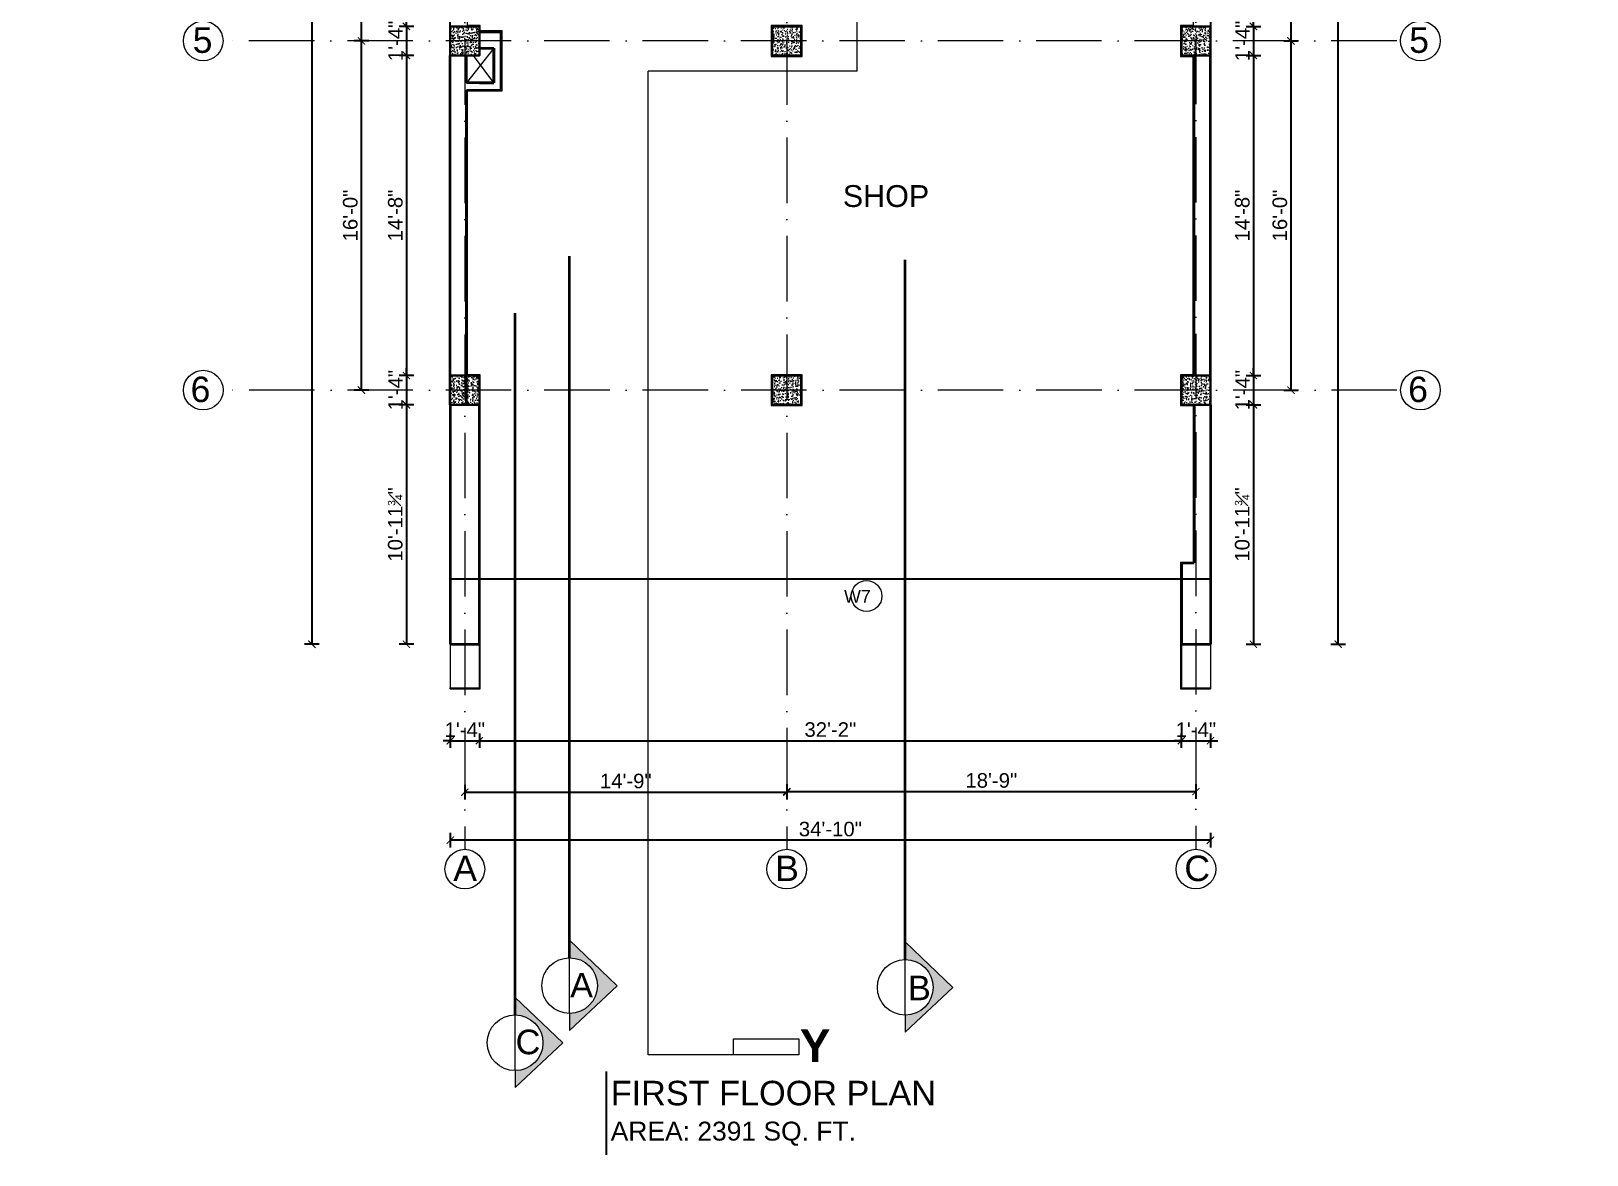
# Model space of a CAD drawing. Header units: inches. Extents: x 10755 to 33653, y -10992 to 10708.
# Drawn here: x 13589 to 14444, y 5814 to 6432 of the extents above; entities that cross this region are included whole.
import ezdxf

# ---------------------------------------------------------------- set-up
doc = ezdxf.new("R2010")
doc.units = ezdxf.units.IN
doc.header["$MEASUREMENT"] = 0
doc.linetypes.add('ACAD_ISO10W100', pattern=[18, 12, -3, 0, -3])
for name, color, linetype, lineweight in [('A-ANNO-SYMB', 6, 'Continuous', 9), ('centerline', 9, 'ACAD_ISO10W100', 5), ('col', 1, 'Continuous', 30), ('dim', 6, 'Continuous', 13), ('dimension center - 8', 134, 'Continuous', 13), ('dimension element- 8', 5, 'Continuous', 13), ('dimension inter - 8', 6, 'Continuous', 13), ('dimension overall - 8', 185, 'Continuous', 13), ('DIMINSION', 5, 'Continuous', 15), ('hatch 2', 8, 'Continuous', 13), ('hatch- rcc', 252, 'Continuous', 5), ('PLASTER', 50, 'Continuous', 9), ('Section line-1-8', 172, 'Continuous', 35), ('SECTION LINE1', 6, 'Continuous', 18), ('Section text-1-8', 6, 'Continuous', 18), ('STAIRCASE', 143, 'Continuous', 15), ('title text 1', 113, 'Continuous', 25), ('wall', 1, 'Continuous', 35)]:
    doc.layers.add(name, color=color, linetype=linetype, lineweight=lineweight)
doc.layers.add('T-TEXT', color=230, linetype='Continuous')
doc.layers.get('dimension inter - 8').off()
doc.layers.get('DIMINSION').off()
doc.styles.add('arial', font='arial.ttf')
doc.styles.add('Prajwal', font='stylu.ttf', dxfattribs={"height": 9})
doc.styles.get("Standard").update_dxf_attribs({"font": 'arial.ttf'})
doc.styles.add('suren', font='times.ttf', dxfattribs={"height": 4})
doc.dimstyles.new('S8', dxfattribs={"dimscale": 8, "dimtxt": 1, "dimasz": 0.5, "dimexe": 0.5, "dimexo": 0.5, "dimgap": 0.25, "dimtad": 1, "dimzin": 3, "dimdsep": 46, "dimlunit": 4, "dimtxsty": 'Standard', "dimblk": 'ARCHTICK', "dimcen": 0, "dimclrd": 256, "dimclre": 256, "dimclrt": 6, "dimadec": 0, "dimazin": 0, "dimtfac": 0.5, "dimtix": 1, "dimtmove": 1, "dimatfit": 3, "dimfxl": 0.5, "dimfxlon": 1, "dimfrac": 1, "dimtolj": 1, "dimtzin": 0, "dimarcsym": 1})

# ---------------------------------------------------------------- blocks, each defined once
blk = doc.blocks.new('EWEWRTT')
at = {"layer": 'centerline', "ltscale": 3}
for p, q in [((176317.85, -3623.75), (176317.85, -4988.85)), ((176494.85, -3623.75), (176494.85, -4988.85)), ((176719.8, -3623.43), (176719.8, -4988.85)), ((176830.31, -3753.4), (176184.96, -3753.4)), ((176830.31, -3903.4), (176184.95, -3903.4)), ((176830.19, -4119.4), (176184.84, -4119.4)), ((176830.31, -4304.4), (176184.95, -4304.4)), ((176830.26, -4544.4), (176184.91, -4544.4)), ((176830.31, -4736.4), (176184.95, -4736.4))]:
    blk.add_line(p, q, dxfattribs=at)
at = {"layer": 'centerline', "linetype": 'Continuous'}
for centre in [(176317.85, -3612.52), (176494.85, -3612.52), (176719.8, -3612.52), (176174.04, -3753.4), (176843.28, -3753.4), (176174.04, -3903.4), (176843.28, -3903.4), (176173.93, -4119.4), (176843.16, -4119.4), (176174.04, -4304.4), (176843.28, -4304.4), (176174, -4544.4), (176843.23, -4544.4), (176174.04, -4736.4), (176843.28, -4736.4), (176317.85, -4999.76), (176494.85, -4999.76), (176719.8, -4999.76)]:
    blk.add_circle(centre, 10.91, dxfattribs=at)
at = {"layer": 'T-TEXT', "ltscale": 100, "char_height": 14, "width": 12.944, "style": 'suren'}
for s, insert, attachment_point in [('{\\fArial|b0|i0|c0|p34;A}', (176311.49, -3605.08), 1), ('{\\fArial|b0|i0|c0|p34;B}', (176488.49, -3605.08), 1), ('{\\fArial|b0|i0|c0|p34;C}', (176713.44, -3605.08), 1), ('{\\fArial|b0|i0|c0|p34;1}', (176175.53, -3745.96), 3), ('{\\fArial|b0|i0|c0|p34;1}', (176843.84, -3745.96), 3), ('{\\fArial|b0|i0|c0|p34;2}', (176175.53, -3895.96), 3), ('{\\fArial|b0|i0|c0|p34;2}', (176847.37, -3895.96), 3), ('{\\fArial|b0|i0|c0|p34;3}', (176178.97, -4111.96), 3), ('{\\fArial|b0|i0|c0|p34;3}', (176847.57, -4111.96), 3), ('{\\fArial|b0|i0|c0|p34;4}', (176179.29, -4296.96), 3), ('{\\fArial|b0|i0|c0|p34;4}', (176847.05, -4296.96), 3), ('{\\fArial|b0|i0|c0|p34;5}', (176179.1, -4536.96), 3), ('{\\fArial|b0|i0|c0|p34;5}', (176847.97, -4536.96), 3), ('{\\fArial|b0|i0|c0|p34;6}', (176177.94, -4728.96), 3), ('{\\fArial|b0|i0|c0|p34;6}', (176847.37, -4728.96), 3), ('{\\fArial|b0|i0|c0|p34;A}', (176311.49, -4992.32), 1), ('{\\fArial|b0|i0|c0|p34;B}', (176488.49, -4992.32), 1), ('{\\fArial|b0|i0|c0|p34;C}', (176713.44, -4992.32), 1)]:
    blk.add_mtext(s, dxfattribs=dict(at, insert=insert, attachment_point=attachment_point))
blk = doc.blocks.new('Section - Section Head - Filled_1-22785-GROUND FLOOR PLAN')
at = {"layer": 'A-ANNO-SYMB'}
for p, q in [((-0.25, 0.354), (-0.604, 0)), ((-0.25, 0.354), (-0.427, 0.177)), ((-0.25, 0.354), (0.104, 0)), ((-0.604, 0), (-0.5, 0)), ((0, 0), (0.104, 0)), ((-0.5, 0), (-0.604, 0)), ((0, 0), (0.104, 0))]:
    blk.add_line(p, q, dxfattribs=at)
for start, end in [(360, 180), (180, 360)]:
    blk.add_arc((-0.25, 0), 0.25, start, end, dxfattribs=at)
blk = doc.blocks.new('WEQQWQW')
at = {"layer": 'SECTION LINE1', "linetype": 'Continuous', "ltscale": 30}
for p, q in [((177439.74, -3517.55), (177367.99, -3517.55)), ((177367.99, -4560.95), (177367.99, -3517.55)), ((177438.97, -3517.55), (177414.97, -3517.55)), ((177253.09, -5101.89), (177253.09, -4560.95)), ((177367.99, -4560.95), (177253.09, -4560.95)), ((177299.94, -5101.89), (177253.09, -5101.89))]:
    blk.add_line(p, q, dxfattribs=at)
blk.add_lwpolyline([(177299.94, -5101.89), (177299.94, -5093.13), (177335.94, -5093.13), (177335.94, -5101.89)], close=True, dxfattribs=at)
at = {"layer": 'SECTION LINE1', "linetype": 'Continuous', "ltscale": 30, "xscale": 48, "yscale": 48, "zscale": -47.99999999999997, "rotation": 270}
blk.add_blockref('Section - Section Head - Filled_1-22785-GROUND FLOOR PLAN', (177426.97, -3529.55), dxfattribs=at)
at = {"layer": 'title text 1', "char_height": 18, "width": 3.410605131648481e-13, "attachment_point": 3, "style": 'Prajwal'}
for insert in [(177468.13, -3509.85), (177353.24, -5087.85)]:
    blk.add_mtext('\\pi-24.83;{\\fArial|b1|i0|c0|p34;Y}', dxfattribs=dict(at, insert=insert))
blk = doc.blocks.new('ETERWEWE')
at = {"layer": 'hatch- rcc', "linetype": 'Continuous', "ltscale": 30}
h = blk.add_hatch(dxfattribs=at)
h.set_pattern_fill('AR-CONC', color=256, scale=0.5, style=0)
h.set_pattern_definition([(50, (0, 0), (3.586300913, -0.313760675), [0.375, -4.125]), (355, (0, 0), (-0.69375667, 3.76096067), [0.3, -3.3]), (100.4514445, (0.299, -0.026), (2.89254423, 3.447199955), [0.31870096, -3.50571056]), (46.1842, (0, 1), (5.33620665, -0.8275964), [0.5625, -6.1875]), (96.6356355, (0.4447, 0.931), (4.67330973, 4.870593), [0.47805171, -5.2585688]), (351.184164, (0, 1), (4.67330973, 4.870593), [0.45, -4.95]), (21, (0.5, 0.75), (2.98453526, -2.013094453), [0.375, -4.125]), (326, (0.5, 0.75), (1.21657666, 3.625750225), [0.3, -3.3]), (71.4514447, (0.7487, 0.5822), (4.20111188, 1.612655764), [0.31870095, -3.50571056]), (37.5, (0, 0), (0.060799277, 1.664469269), [0, -3.26, 0, -3.35, 0, -3.3125]), (7.5, (0, 0), (1.315347687, 1.97205856), [0, -1.91, 0, -3.185, 0, -1.2625]), (327.5, (-1.115, 0), (2.669112181, -0.112774359), [0, -1.25, 0, -3.9, 0, -5.175]), (317.5, (-1.615, 0), (2.915930847, 0.50052491), [0, -1.625, 0, -2.59, 0, -3.675])])
h.paths.add_polyline_path([(159423.23, -3794.58), (159439.23, -3794.58), (159439.23, -3778.58), (159423.23, -3778.58)])
at = {"layer": 'col', "linetype": 'Continuous', "ltscale": 30}
blk.add_lwpolyline([(159423.23, -3794.58), (159423.23, -3778.58), (159439.23, -3778.58), (159439.23, -3794.58), (159423.23, -3794.58)], dxfattribs=at)
blk = doc.blocks.new('wewerrr')
at = {"layer": 'DIMINSION', "linetype": 'Continuous'}
for p in [(16886.62, 33.19), (16886.62, 33.19), (17063.62, 33.19), (17063.62, 33.19), (17288.57, 33.19), (17288.57, 33.19), (16886.62, -116.81), (16886.62, -116.81), (17063.62, -116.81), (17063.62, -116.81), (17288.57, -116.81), (17288.57, -116.81), (16886.62, -332.81), (16886.62, -332.81), (17063.62, -332.81), (17063.62, -332.81), (17288.57, -332.81), (17288.57, -332.81), (16886.62, -517.81), (16886.62, -517.81), (17063.62, -517.81), (17063.62, -517.81), (17288.49, -517.81), (17288.49, -517.81), (16886.62, -757.81), (16886.62, -757.81), (17063.62, -757.81), (17063.62, -757.81), (17288.57, -757.81), (17288.57, -757.81), (16886.62, -949.81), (16886.62, -949.81), (17063.62, -949.81), (17063.62, -949.81), (17288.57, -949.81), (17288.57, -949.81)]:
    blk.add_blockref('ETERWEWE', p, dxfattribs=at)
blk = doc.blocks.new('2')
at = {"layer": 'PLASTER'}
for p, q in [((13829.02, 7286.32), (13819.52, 7286.32)), ((13819.52, 7286.32), (13819.52, 7285.82)), ((13829.02, 7246.32), (13829.02, 7286.32)), ((13829.02, 7246.32), (13848.02, 7246.32)), ((13848.02, 7246.32), (13848.02, 7219.32)), ((14216.96, 7216.32), (14216.96, 7242.32)), ((14216.96, 7242.32), (14237.09, 7242.32)), ((14237.09, 7241.82), (14237.09, 7242.32)), ((14048.02, 7226.32), (14121.96, 7226.32)), ((14048.02, 7226.32), (14048.02, 7216.32)), ((14121.96, 7226.32), (14121.96, 7216.32)), ((14048.02, 7216.32), (14121.96, 7216.32)), ((14227.88, 6935.17), (14227.97, 7059.31)), ((13907.97, 6935.17), (13902.97, 6935.17)), ((13902.97, 6846.82), (13902.97, 6935.17)), ((13907.97, 6872.32), (13907.97, 6935.17)), ((13979.04, 6935.17), (13936.97, 6935.17)), ((13936.97, 6930.17), (13936.97, 6935.17)), ((13954.02, 6930.17), (13936.97, 6930.17)), ((13954.02, 6930.17), (13954.02, 6846.82)), ((13979.04, 6930.17), (13959.02, 6930.17)), ((13959.02, 6930.17), (13959.02, 6846.82)), ((13979.04, 6935.17), (13979.04, 6930.17)), ((14033.4, 6935.17), (14008.02, 6935.17)), ((14008.02, 6859.82), (14008.02, 6935.17)), ((14033.4, 6935.17), (14033.4, 6925.17)), ((14092.4, 6925.17), (14092.4, 6935.17)), ((14227.88, 6935.17), (14092.4, 6935.17)), ((14033.4, 6925.17), (14013.02, 6925.17)), ((14013.02, 6843.32), (14013.02, 6925.17)), ((14141.88, 6925.17), (14092.4, 6925.17)), ((13923.97, 6872.32), (13907.97, 6872.32)), ((13923.97, 6872.32), (13923.97, 6856.82)), ((13923.97, 6856.82), (13930.02, 6856.82)), ((13930.02, 6856.82), (13930.02, 6846.82)), ((13983.02, 6856.82), (13996.52, 6856.82)), ((13983.02, 6856.82), (13983.02, 6846.82)), ((13930.02, 6846.82), (13902.97, 6846.82)), ((13954.02, 6846.82), (13959.02, 6846.82)), ((14227.89, 6675.32), (14227.85, 6843.32)), ((13913.1, 6670.32), (13903.09, 6670.31)), ((13903.09, 6660.32), (13903.09, 6670.31)), ((13913.1, 6670.32), (13913.1, 6660.31)), ((14033.4, 6660.32), (14033.4, 6670.32)), ((14092.4, 6670.31), (14092.4, 6660.31)), ((14183.07, 6670.31), (14092.4, 6670.31)), ((14183.07, 6670.31), (14183.07, 6667.82)), ((13913.1, 6660.31), (13903.09, 6660.32)), ((14156.07, 6660.31), (14092.4, 6660.31)), ((14156.07, 6660.31), (14156.07, 6632.32)), ((14212.57, 6660.82), (14212.07, 6660.82)), ((14156.07, 6632.32), (14227.9, 6632.32)), ((14227.9, 6632.32), (14227.96, 6435.32)), ((14227.96, 6434.82), (14227.96, 6434.82)), ((13848.02, 6399.32), (13848.02, 6432.32)), ((14227.94, 6243.32), (14227.96, 6418.32)), ((13829.02, 6399.32), (13848.02, 6399.32)), ((13836.02, 6095.11), (13836.02, 6226.82)), ((14227.96, 6226.32), (14227.96, 6140.32)), ((14220.96, 6140.32), (14220.96, 6095.11)), ((14220.96, 6140.32), (14227.96, 6140.32)), ((14220.96, 6095.11), (14220.96, 6070.61)), ((14220.96, 6070.61), (14237.46, 6070.61)), ((14237.46, 6071.11), (14237.46, 6070.61))]:
    blk.add_line(p, q, dxfattribs=at)
for points in [[(14001.02, 7286.32), (14011.02, 7286.32), (14011.02, 7226.32), (14013.02, 7226.32), (14013.02, 7209.32), (13996.02, 7209.32), (13996.02, 7226.32), (14001.02, 7226.32), (14001.02, 7286.32)], [(13848.02, 6432.32), (13836.02, 6432.32), (13836.02, 6435.32), (13829.02, 6435.32), (13829.02, 6658.32), (13836.02, 6658.32), (13836.02, 6675.32), (13829.02, 6675.32), (13829.02, 6843.32), (13836.02, 6843.32), (13836.02, 6860.32), (13829.02, 6860.32), (13829.02, 7059.32), (13836.02, 7059.32), (13836.02, 7076.32), (13829.02, 7076.32), (13829.02, 7209.32), (13836.02, 7209.32), (13836.02, 7219.32), (13848.02, 7219.32)], [(14216.96, 7216.32), (14220.96, 7216.32), (14220.97, 7209.32), (14227.94, 7209.32), (14227.96, 7076.32), (14220.96, 7076.32), (14220.96, 7059.32), (14227.97, 7059.31)], [(14141.88, 6925.17), (14141.88, 6914.04), (14151.38, 6914.04)], [(14151.38, 6868.57), (14141.88, 6868.57), (14141.88, 6848.32), (14220.96, 6848.32), (14220.96, 6843.32), (14227.85, 6843.32)], [(14013.02, 6843.32), (13996.02, 6843.31), (13996.02, 6846.82), (13983.02, 6846.82)], [(14033.4, 6660.32), (14013.02, 6660.32), (14013.02, 6658.32), (13996.02, 6658.32), (13996.02, 6675.32), (14013.02, 6675.32), (14013.02, 6670.32), (14033.4, 6670.32)], [(14227.89, 6675.32), (14220.89, 6675.32), (14220.89, 6670.32), (14212.07, 6670.32), (14212.07, 6667.82)], [(14227.96, 6435.32), (14220.96, 6435.32), (14220.96, 6418.32), (14227.96, 6418.32)], [(13836.02, 6226.82), (13836.02, 6243.32), (13829.02, 6243.32), (13829.02, 6399.32)], [(14227.94, 6243.32), (14220.96, 6243.32), (14220.96, 6226.32), (14227.96, 6226.32)]]:
    blk.add_lwpolyline(points, dxfattribs=at)
for points in [[(14013.02, 7076.32), (13996.02, 7076.32), (13996.02, 7059.32), (14013.02, 7059.32)], [(14013.02, 6435.32), (13996.02, 6435.32), (13996.02, 6418.32), (14013.02, 6418.32)], [(14013.02, 6243.32), (13996.02, 6243.32), (13996.02, 6226.32), (14013.02, 6226.32)]]:
    blk.add_lwpolyline(points, close=True, dxfattribs=at)
blk = doc.blocks.new('_ArchTick')
at = {"color": 0, "const_width": 0.15}
blk.add_lwpolyline([(-0.5, -0.5), (0.5, 0.5)], dxfattribs=at)
blk = doc.blocks.new('*D672')
at = {"layer": 'Defpoints', "color": 0, "transparency": 16777216}
for p in [(14237.46, 6434.82), (14237.46, 6418.82), (14261.08, 6418.82)]:
    blk.add_point(p, dxfattribs=at)
at = {"layer": 'dimension element- 8', "lineweight": -2, "transparency": 16777216}
for p, q in [((14257.08, 6434.82), (14265.08, 6434.82)), ((14261.08, 6434.82), (14261.08, 6438.82)), ((14261.08, 6434.82), (14261.08, 6418.82)), ((14257.08, 6418.82), (14265.08, 6418.82)), ((14261.08, 6418.82), (14261.08, 6414.82))]:
    blk.add_line(p, q, dxfattribs=at)
at = {"layer": 'dimension element- 8', "lineweight": -2, "transparency": 16777216, "xscale": 4, "yscale": 4, "zscale": 4}
for p, rotation in [((14261.08, 6434.82), 270), ((14261.08, 6418.82), 90)]:
    blk.add_blockref('_ArchTick', p, dxfattribs=dict(at, rotation=rotation))
at = {"layer": 'dimension element- 8', "color": 6, "transparency": 16777216, "insert": (14255.07, 6426.82), "char_height": 8, "attachment_point": 5, "rotation": 90}
blk.add_mtext('\\A1;1\'-4"', dxfattribs=at)
blk = doc.blocks.new('*D673')
at = {"layer": 'Defpoints', "color": 0, "transparency": 16777216}
for p in [(14237.46, 6418.82), (14237.46, 6242.82), (14261.08, 6242.82)]:
    blk.add_point(p, dxfattribs=at)
at = {"layer": 'dimension element- 8', "lineweight": -2, "transparency": 16777216}
for p, q in [((14257.08, 6418.82), (14265.08, 6418.82)), ((14261.08, 6418.82), (14261.08, 6242.82)), ((14257.08, 6242.82), (14265.08, 6242.82))]:
    blk.add_line(p, q, dxfattribs=at)
at = {"layer": 'dimension element- 8', "lineweight": -2, "transparency": 16777216, "xscale": 4, "yscale": 4, "zscale": 4}
for p, rotation in [((14261.08, 6418.82), 90), ((14261.08, 6242.82), 270)]:
    blk.add_blockref('_ArchTick', p, dxfattribs=dict(at, rotation=rotation))
at = {"layer": 'dimension element- 8', "color": 6, "transparency": 16777216, "insert": (14255, 6330.82), "char_height": 8, "attachment_point": 5, "rotation": 90}
blk.add_mtext('\\A1;14\'-8"', dxfattribs=at)
blk = doc.blocks.new('*D674')
at = {"layer": 'Defpoints', "color": 0, "transparency": 16777216}
for p in [(14237.46, 6242.82), (14237.46, 6226.82), (14261.08, 6226.82)]:
    blk.add_point(p, dxfattribs=at)
at = {"layer": 'dimension element- 8', "lineweight": -2, "transparency": 16777216}
for p, q in [((14261.08, 6242.82), (14261.08, 6246.82)), ((14257.08, 6242.82), (14265.08, 6242.82)), ((14261.08, 6242.82), (14261.08, 6226.82)), ((14257.08, 6226.82), (14265.08, 6226.82)), ((14261.08, 6226.82), (14261.08, 6222.82))]:
    blk.add_line(p, q, dxfattribs=at)
at = {"layer": 'dimension element- 8', "lineweight": -2, "transparency": 16777216, "xscale": 4, "yscale": 4, "zscale": 4}
for p, rotation in [((14261.08, 6242.82), 270), ((14261.08, 6226.82), 90)]:
    blk.add_blockref('_ArchTick', p, dxfattribs=dict(at, rotation=rotation))
at = {"layer": 'dimension element- 8', "color": 6, "transparency": 16777216, "insert": (14255.07, 6234.82), "char_height": 8, "attachment_point": 5, "rotation": 90}
blk.add_mtext('\\A1;1\'-4"', dxfattribs=at)
blk = doc.blocks.new('*D675')
at = {"layer": 'Defpoints', "color": 0, "transparency": 16777216}
for p in [(14237.46, 6226.82), (14237.46, 6095.11), (14261.08, 6095.11)]:
    blk.add_point(p, dxfattribs=at)
at = {"layer": 'dimension element- 8', "lineweight": -2, "transparency": 16777216}
for p, q in [((14257.08, 6226.82), (14265.08, 6226.82)), ((14261.08, 6226.82), (14261.08, 6095.11)), ((14257.08, 6095.11), (14265.08, 6095.11))]:
    blk.add_line(p, q, dxfattribs=at)
at = {"layer": 'dimension element- 8', "lineweight": -2, "transparency": 16777216, "xscale": 4, "yscale": 4, "zscale": 4}
for p, rotation in [((14261.08, 6226.82), 90), ((14261.08, 6095.11), 270)]:
    blk.add_blockref('_ArchTick', p, dxfattribs=dict(at, rotation=rotation))
at = {"layer": 'dimension element- 8', "color": 6, "transparency": 16777216, "insert": (14254.97, 6160.96), "char_height": 8, "attachment_point": 5, "rotation": 90}
blk.add_mtext('\\A1;10\'-11{\\H0.500000x;\\S3#4;}"', dxfattribs=at)
blk = doc.blocks.new('*D879')
at = {"layer": 'Defpoints', "color": 0, "transparency": 16777216}
for p in [(13819.52, 6434.82), (13795.42, 6418.82), (13819.52, 6418.82)]:
    blk.add_point(p, dxfattribs=at)
at = {"layer": 'dimension element- 8', "lineweight": -2, "transparency": 16777216}
for p, q in [((13799.42, 6434.82), (13791.42, 6434.82)), ((13795.42, 6434.82), (13795.42, 6438.82)), ((13795.42, 6434.82), (13795.42, 6418.82)), ((13799.42, 6418.82), (13791.42, 6418.82)), ((13795.42, 6418.82), (13795.42, 6414.82))]:
    blk.add_line(p, q, dxfattribs=at)
at = {"layer": 'dimension element- 8', "lineweight": -2, "transparency": 16777216, "xscale": 4, "yscale": 4, "zscale": 4}
for p, rotation in [((13795.42, 6434.82), 270), ((13795.42, 6418.82), 90)]:
    blk.add_blockref('_ArchTick', p, dxfattribs=dict(at, rotation=rotation))
at = {"layer": 'dimension element- 8', "color": 6, "transparency": 16777216, "insert": (13789.4, 6426.82), "char_height": 8, "attachment_point": 5, "rotation": 90}
blk.add_mtext('\\A1;1\'-4"', dxfattribs=at)
blk = doc.blocks.new('*D880')
at = {"layer": 'Defpoints', "color": 0, "transparency": 16777216}
for p in [(13819.52, 6418.82), (13795.42, 6242.82), (13819.58, 6242.82)]:
    blk.add_point(p, dxfattribs=at)
at = {"layer": 'dimension element- 8', "lineweight": -2, "transparency": 16777216}
for p, q in [((13799.42, 6418.82), (13791.42, 6418.82)), ((13795.42, 6418.82), (13795.42, 6242.82)), ((13799.42, 6242.82), (13791.42, 6242.82))]:
    blk.add_line(p, q, dxfattribs=at)
at = {"layer": 'dimension element- 8', "lineweight": -2, "transparency": 16777216, "xscale": 4, "yscale": 4, "zscale": 4}
for p, rotation in [((13795.42, 6418.82), 90), ((13795.42, 6242.82), 270)]:
    blk.add_blockref('_ArchTick', p, dxfattribs=dict(at, rotation=rotation))
at = {"layer": 'dimension element- 8', "color": 6, "transparency": 16777216, "insert": (13789.33, 6330.82), "char_height": 8, "attachment_point": 5, "rotation": 90}
blk.add_mtext('\\A1;14\'-8"', dxfattribs=at)
blk = doc.blocks.new('*D881')
at = {"layer": 'Defpoints', "color": 0, "transparency": 16777216}
for p in [(13819.58, 6242.82), (13795.42, 6226.82), (13819.52, 6226.82)]:
    blk.add_point(p, dxfattribs=at)
at = {"layer": 'dimension element- 8', "lineweight": -2, "transparency": 16777216}
for p, q in [((13795.42, 6242.82), (13795.42, 6246.82)), ((13799.42, 6242.82), (13791.42, 6242.82)), ((13795.42, 6242.82), (13795.42, 6226.82)), ((13799.42, 6226.82), (13791.42, 6226.82)), ((13795.42, 6226.82), (13795.42, 6222.82))]:
    blk.add_line(p, q, dxfattribs=at)
at = {"layer": 'dimension element- 8', "lineweight": -2, "transparency": 16777216, "xscale": 4, "yscale": 4, "zscale": 4}
for p, rotation in [((13795.42, 6242.82), 270), ((13795.42, 6226.82), 90)]:
    blk.add_blockref('_ArchTick', p, dxfattribs=dict(at, rotation=rotation))
at = {"layer": 'dimension element- 8', "color": 6, "transparency": 16777216, "insert": (13789.4, 6234.82), "char_height": 8, "attachment_point": 5, "rotation": 90}
blk.add_mtext('\\A1;1\'-4"', dxfattribs=at)
blk = doc.blocks.new('*D882')
at = {"layer": 'Defpoints', "color": 0, "transparency": 16777216}
for p in [(13770.66, 6426.82), (13814.64, 6426.82), (13819.52, 6234.82)]:
    blk.add_point(p, dxfattribs=at)
at = {"layer": 'dimension center - 8', "lineweight": -2, "transparency": 16777216}
for p, q in [((13774.66, 6426.82), (13766.66, 6426.82)), ((13770.66, 6234.82), (13770.66, 6426.82)), ((13774.66, 6234.82), (13766.66, 6234.82))]:
    blk.add_line(p, q, dxfattribs=at)
at = {"layer": 'dimension center - 8', "lineweight": -2, "transparency": 16777216, "xscale": 4, "yscale": 4, "zscale": 4}
for p, rotation in [((13770.66, 6426.82), 90), ((13770.66, 6234.82), 270)]:
    blk.add_blockref('_ArchTick', p, dxfattribs=dict(at, rotation=rotation))
at = {"layer": 'dimension center - 8', "color": 6, "transparency": 16777216, "insert": (13764.58, 6330.82), "char_height": 8, "attachment_point": 5, "rotation": 90}
blk.add_mtext('\\A1;16\'-0"', dxfattribs=at)
blk = doc.blocks.new('*D883')
at = {"layer": 'Defpoints', "color": 0, "transparency": 16777216}
for p in [(13770.66, 6666.82), (13819.52, 6666.82), (13814.64, 6426.82)]:
    blk.add_point(p, dxfattribs=at)
at = {"layer": 'dimension center - 8', "lineweight": -2, "transparency": 16777216}
for p, q in [((13774.66, 6666.82), (13766.66, 6666.82)), ((13770.66, 6426.82), (13770.66, 6666.82)), ((13774.66, 6426.82), (13766.66, 6426.82))]:
    blk.add_line(p, q, dxfattribs=at)
at = {"layer": 'dimension center - 8', "lineweight": -2, "transparency": 16777216, "xscale": 4, "yscale": 4, "zscale": 4}
for p, rotation in [((13770.66, 6666.82), 90), ((13770.66, 6426.82), 270)]:
    blk.add_blockref('_ArchTick', p, dxfattribs=dict(at, rotation=rotation))
at = {"layer": 'dimension center - 8', "color": 6, "transparency": 16777216, "insert": (13764.58, 6546.82), "char_height": 8, "attachment_point": 5, "rotation": 90}
blk.add_mtext('\\A1;20\'-0"', dxfattribs=at)
blk = doc.blocks.new('*D875')
at = {"layer": 'Defpoints', "color": 0, "transparency": 16777216}
for p in [(13819.52, 7285.82), (13743.4, 6095.11), (13819.52, 6095.11)]:
    blk.add_point(p, dxfattribs=at)
at = {"layer": 'dimension overall - 8', "lineweight": -2, "transparency": 16777216}
for p, q in [((13747.4, 7285.82), (13739.4, 7285.82)), ((13743.4, 7285.82), (13743.4, 6095.11)), ((13747.4, 6095.11), (13739.4, 6095.11))]:
    blk.add_line(p, q, dxfattribs=at)
at = {"layer": 'dimension overall - 8', "lineweight": -2, "transparency": 16777216, "xscale": 4, "yscale": 4, "zscale": 4}
for p, rotation in [((13743.4, 7285.82), 90), ((13743.4, 6095.11), 270)]:
    blk.add_blockref('_ArchTick', p, dxfattribs=dict(at, rotation=rotation))
at = {"layer": 'dimension overall - 8', "color": 6, "transparency": 16777216, "insert": (13737.29, 6690.46), "char_height": 8, "attachment_point": 5, "rotation": 90}
blk.add_mtext('\\A1;99\'-2{\\H0.500000x;\\S3#4;}"', dxfattribs=at)
blk = doc.blocks.new('*D893')
at = {"layer": 'Defpoints', "color": 0, "transparency": 16777216}
for p in [(13819.52, 6226.82), (13795.42, 6095.11), (13819.52, 6095.11)]:
    blk.add_point(p, dxfattribs=at)
at = {"layer": 'dimension element- 8', "lineweight": -2, "transparency": 16777216}
for p, q in [((13799.42, 6226.82), (13791.42, 6226.82)), ((13795.42, 6226.82), (13795.42, 6095.11)), ((13799.42, 6095.11), (13791.42, 6095.11))]:
    blk.add_line(p, q, dxfattribs=at)
at = {"layer": 'dimension element- 8', "lineweight": -2, "transparency": 16777216, "xscale": 4, "yscale": 4, "zscale": 4}
for p, rotation in [((13795.42, 6226.82), 90), ((13795.42, 6095.11), 270)]:
    blk.add_blockref('_ArchTick', p, dxfattribs=dict(at, rotation=rotation))
at = {"layer": 'dimension element- 8', "color": 6, "transparency": 16777216, "insert": (13789.3, 6160.96), "char_height": 8, "attachment_point": 5, "rotation": 90}
blk.add_mtext('\\A1;10\'-11{\\H0.500000x;\\S3#4;}"', dxfattribs=at)
blk = doc.blocks.new('*D951')
at = {"layer": 'Defpoints', "color": 0, "transparency": 16777216}
for p in [(13819.52, 6095.11), (13835.52, 6095.11), (13835.52, 6042.08)]:
    blk.add_point(p, dxfattribs=at)
at = {"layer": 'dimension element- 8', "lineweight": -2, "transparency": 16777216}
for p, q in [((13819.52, 6042.08), (13815.52, 6042.08)), ((13819.52, 6046.08), (13819.52, 6038.08)), ((13819.52, 6042.08), (13835.52, 6042.08)), ((13835.52, 6046.08), (13835.52, 6038.08)), ((13835.52, 6042.08), (13839.52, 6042.08))]:
    blk.add_line(p, q, dxfattribs=at)
at = {"layer": 'dimension element- 8', "lineweight": -2, "transparency": 16777216, "xscale": 4, "yscale": 4, "zscale": 4}
blk.add_blockref('_ArchTick', (13819.52, 6042.08), dxfattribs=at)
at = {"layer": 'dimension element- 8', "lineweight": -2, "transparency": 16777216, "xscale": 4, "yscale": 4, "zscale": 4, "rotation": 180}
blk.add_blockref('_ArchTick', (13835.52, 6042.08), dxfattribs=at)
at = {"layer": 'dimension element- 8', "color": 6, "transparency": 16777216, "insert": (13827.52, 6048.09), "char_height": 8, "attachment_point": 5}
blk.add_mtext('\\A1;1\'-4"', dxfattribs=at)
blk = doc.blocks.new('*D952')
at = {"layer": 'Defpoints', "color": 0, "transparency": 16777216}
for p in [(13835.52, 6095.11), (14221.46, 6095.11), (14221.46, 6042.08)]:
    blk.add_point(p, dxfattribs=at)
at = {"layer": 'dimension element- 8', "lineweight": -2, "transparency": 16777216}
for p, q in [((13835.52, 6046.08), (13835.52, 6038.08)), ((13835.52, 6042.08), (14221.46, 6042.08)), ((14221.46, 6046.08), (14221.46, 6038.08))]:
    blk.add_line(p, q, dxfattribs=at)
at = {"layer": 'dimension element- 8', "lineweight": -2, "transparency": 16777216, "xscale": 4, "yscale": 4, "zscale": 4, "rotation": 180}
blk.add_blockref('_ArchTick', (13835.52, 6042.08), dxfattribs=at)
at = {"layer": 'dimension element- 8', "lineweight": -2, "transparency": 16777216, "xscale": 4, "yscale": 4, "zscale": 4}
blk.add_blockref('_ArchTick', (14221.46, 6042.08), dxfattribs=at)
at = {"layer": 'dimension element- 8', "color": 6, "transparency": 16777216, "insert": (14028.49, 6048.16), "char_height": 8, "attachment_point": 5}
blk.add_mtext('\\A1;32\'-2"', dxfattribs=at)
blk = doc.blocks.new('*D953')
at = {"layer": 'Defpoints', "color": 0, "transparency": 16777216}
for p in [(14221.46, 6095.11), (14237.46, 6095.11), (14237.46, 6042.08)]:
    blk.add_point(p, dxfattribs=at)
at = {"layer": 'dimension element- 8', "lineweight": -2, "transparency": 16777216}
for p, q in [((14221.46, 6042.08), (14217.46, 6042.08)), ((14221.46, 6046.08), (14221.46, 6038.08)), ((14221.46, 6042.08), (14237.46, 6042.08)), ((14237.46, 6046.08), (14237.46, 6038.08)), ((14237.46, 6042.08), (14241.46, 6042.08))]:
    blk.add_line(p, q, dxfattribs=at)
at = {"layer": 'dimension element- 8', "lineweight": -2, "transparency": 16777216, "xscale": 4, "yscale": 4, "zscale": 4}
blk.add_blockref('_ArchTick', (14221.46, 6042.08), dxfattribs=at)
at = {"layer": 'dimension element- 8', "lineweight": -2, "transparency": 16777216, "xscale": 4, "yscale": 4, "zscale": 4, "rotation": 180}
blk.add_blockref('_ArchTick', (14237.46, 6042.08), dxfattribs=at)
at = {"layer": 'dimension element- 8', "color": 6, "transparency": 16777216, "insert": (14229.46, 6048.09), "char_height": 8, "attachment_point": 5}
blk.add_mtext('\\A1;1\'-4"', dxfattribs=at)
blk = doc.blocks.new('*D1393')
at = {"layer": 'Defpoints', "color": 0, "transparency": 16777216}
for p in [(14240.43, 6666.82), (14240.43, 6426.82), (14281.74, 6426.82)]:
    blk.add_point(p, dxfattribs=at)
at = {"layer": 'dimension center - 8', "lineweight": -2, "transparency": 16777216}
for p, q in [((14277.74, 6666.82), (14285.74, 6666.82)), ((14281.74, 6666.82), (14281.74, 6426.82)), ((14277.74, 6426.82), (14285.74, 6426.82))]:
    blk.add_line(p, q, dxfattribs=at)
at = {"layer": 'dimension center - 8', "lineweight": -2, "transparency": 16777216, "xscale": 4, "yscale": 4, "zscale": 4}
for p, rotation in [((14281.74, 6666.82), 90), ((14281.74, 6426.82), 270)]:
    blk.add_blockref('_ArchTick', p, dxfattribs=dict(at, rotation=rotation))
at = {"layer": 'dimension center - 8', "color": 6, "transparency": 16777216, "insert": (14275.65, 6546.82), "char_height": 8, "attachment_point": 5, "rotation": 90}
blk.add_mtext('\\A1;20\'-0"', dxfattribs=at)
blk = doc.blocks.new('*D1394')
at = {"layer": 'Defpoints', "color": 0, "transparency": 16777216}
for p in [(14240.43, 6426.82), (14240.43, 6234.82), (14281.74, 6234.82)]:
    blk.add_point(p, dxfattribs=at)
at = {"layer": 'dimension center - 8', "lineweight": -2, "transparency": 16777216}
for p, q in [((14277.74, 6426.82), (14285.74, 6426.82)), ((14281.74, 6426.82), (14281.74, 6234.82)), ((14277.74, 6234.82), (14285.74, 6234.82))]:
    blk.add_line(p, q, dxfattribs=at)
at = {"layer": 'dimension center - 8', "lineweight": -2, "transparency": 16777216, "xscale": 4, "yscale": 4, "zscale": 4}
for p, rotation in [((14281.74, 6426.82), 90), ((14281.74, 6234.82), 270)]:
    blk.add_blockref('_ArchTick', p, dxfattribs=dict(at, rotation=rotation))
at = {"layer": 'dimension center - 8', "color": 6, "transparency": 16777216, "insert": (14275.65, 6330.82), "char_height": 8, "attachment_point": 5, "rotation": 90}
blk.add_mtext('\\A1;16\'-0"', dxfattribs=at)
blk = doc.blocks.new('*D1395')
at = {"layer": 'Defpoints', "color": 0, "transparency": 16777216}
for p in [(14237.47, 7241.82), (14307.67, 7241.82), (14237.46, 6095.11)]:
    blk.add_point(p, dxfattribs=at)
at = {"layer": 'dimension overall - 8', "lineweight": -2, "transparency": 16777216}
for p, q in [((14303.67, 7241.82), (14311.67, 7241.82)), ((14307.67, 6095.11), (14307.67, 7241.82)), ((14303.67, 6095.11), (14311.67, 6095.11))]:
    blk.add_line(p, q, dxfattribs=at)
at = {"layer": 'dimension overall - 8', "lineweight": -2, "transparency": 16777216, "xscale": 4, "yscale": 4, "zscale": 4}
for p, rotation in [((14307.67, 7241.82), 90), ((14307.67, 6095.11), 270)]:
    blk.add_blockref('_ArchTick', p, dxfattribs=dict(at, rotation=rotation))
at = {"layer": 'dimension overall - 8', "color": 6, "transparency": 16777216, "insert": (14301.56, 6668.46), "char_height": 8, "attachment_point": 5, "rotation": 90}
blk.add_mtext('\\A1;95\'-6{\\H0.500000x;\\S3#4;}"', dxfattribs=at)
blk = doc.blocks.new('*D1434')
at = {"layer": 'Defpoints', "color": 0, "transparency": 16777216}
for p in [(13827.52, 6070.36), (14004.52, 6070.36), (14004.52, 6013.79)]:
    blk.add_point(p, dxfattribs=at)
at = {"layer": 'dimension center - 8', "lineweight": -2, "transparency": 16777216}
for p, q in [((13827.52, 6017.79), (13827.52, 6009.79)), ((13827.52, 6013.79), (14004.52, 6013.79)), ((14004.52, 6017.79), (14004.52, 6009.79))]:
    blk.add_line(p, q, dxfattribs=at)
at = {"layer": 'dimension center - 8', "lineweight": -2, "transparency": 16777216, "xscale": 4, "yscale": 4, "zscale": 4, "rotation": 180}
blk.add_blockref('_ArchTick', (13827.52, 6013.79), dxfattribs=at)
at = {"layer": 'dimension center - 8', "lineweight": -2, "transparency": 16777216, "xscale": 4, "yscale": 4, "zscale": 4}
blk.add_blockref('_ArchTick', (14004.52, 6013.79), dxfattribs=at)
at = {"layer": 'dimension center - 8', "color": 6, "transparency": 16777216, "insert": (13916.02, 6019.88), "char_height": 8, "attachment_point": 5}
blk.add_mtext('\\A1;14\'-9"', dxfattribs=at)
blk = doc.blocks.new('*D1435')
at = {"layer": 'Defpoints', "color": 0, "transparency": 16777216}
for p in [(14004.52, 6074.66), (14229.46, 6074.66), (14229.46, 6014.1)]:
    blk.add_point(p, dxfattribs=at)
at = {"layer": 'dimension center - 8', "lineweight": -2, "transparency": 16777216}
for p, q in [((14004.52, 6018.1), (14004.52, 6010.1)), ((14004.52, 6014.1), (14229.46, 6014.1)), ((14229.46, 6018.1), (14229.46, 6010.1))]:
    blk.add_line(p, q, dxfattribs=at)
at = {"layer": 'dimension center - 8', "lineweight": -2, "transparency": 16777216, "xscale": 4, "yscale": 4, "zscale": 4, "rotation": 180}
blk.add_blockref('_ArchTick', (14004.52, 6014.1), dxfattribs=at)
at = {"layer": 'dimension center - 8', "lineweight": -2, "transparency": 16777216, "xscale": 4, "yscale": 4, "zscale": 4}
blk.add_blockref('_ArchTick', (14229.46, 6014.1), dxfattribs=at)
at = {"layer": 'dimension center - 8', "color": 6, "transparency": 16777216, "insert": (14116.99, 6020.18), "char_height": 8, "attachment_point": 5}
blk.add_mtext('\\A1;18\'-9"', dxfattribs=at)
blk = doc.blocks.new('*D1433')
at = {"layer": 'Defpoints', "color": 0, "transparency": 16777216}
for p in [(13819.52, 6108.7), (14237.46, 6108.7), (13819.52, 5987.37)]:
    blk.add_point(p, dxfattribs=at)
at = {"layer": 'dimension overall - 8', "lineweight": -2, "transparency": 16777216}
for p, q in [((13819.52, 5991.37), (13819.52, 5983.37)), ((14237.46, 5991.37), (14237.46, 5983.37)), ((14237.46, 5987.37), (13819.52, 5987.37))]:
    blk.add_line(p, q, dxfattribs=at)
at = {"layer": 'dimension overall - 8', "lineweight": -2, "transparency": 16777216, "xscale": 4, "yscale": 4, "zscale": 4, "rotation": 180}
blk.add_blockref('_ArchTick', (13819.52, 5987.37), dxfattribs=at)
at = {"layer": 'dimension overall - 8', "lineweight": -2, "transparency": 16777216, "xscale": 4, "yscale": 4, "zscale": 4}
blk.add_blockref('_ArchTick', (14237.46, 5987.37), dxfattribs=at)
at = {"layer": 'dimension overall - 8', "color": 6, "transparency": 16777216, "insert": (14028.49, 5993.46), "char_height": 8, "attachment_point": 5}
blk.add_mtext('\\A1;34\'-10"', dxfattribs=at)
blk = doc.blocks.new('s22')
at = {"layer": 'Section text-1-8'}
for points in [[(13923.33, 7404.41), (13923.33, 7414.05, 0.414214), (13938.64, 7429.36, 0.414214), (13923.33, 7444.67), (13923.33, 7453.97), (13949.54, 7429.45)], [(14059.21, 7401.83), (14059.21, 7411.47, 0.414214), (14074.52, 7426.78, 0.414214), (14059.21, 7442.1), (14059.21, 7451.39), (14085.42, 7426.87)], [(13885.15, 5932.37), (13885.15, 5922.72, -0.414214), (13900.46, 5907.41, -0.414214), (13885.15, 5892.1), (13885.15, 5882.81), (13911.36, 5907.33)], [(14069.68, 5931.42), (14069.68, 5921.78, -0.414214), (14084.99, 5906.47, -0.414214), (14069.68, 5891.16), (14069.68, 5881.86), (14095.89, 5906.39)], [(13855.15, 5900.94), (13855.15, 5891.29, -0.414214), (13870.46, 5875.98, -0.414214), (13855.15, 5860.67), (13855.15, 5851.38), (13881.36, 5875.9)]]:
    blk.add_hatch(color=256, dxfattribs=at).paths.add_polyline_path(points)
at = {"layer": 'Section line-1-8', "linetype": 'Continuous'}
for p, q in [((13923.33, 7414.05), (13923.33, 7094.26)), ((14059.21, 7411.47), (14059.21, 7094.95)), ((13885.15, 5922.72), (13885.15, 6308.55)), ((14069.68, 5921.78), (14069.68, 6306.51)), ((13855.15, 5891.29), (13855.15, 6277.12))]:
    blk.add_line(p, q, dxfattribs=at)
at = {"layer": 'Section text-1-8'}
for p, q in [((13923.33, 7444.33), (13923.33, 7413.71)), ((14059.21, 7441.75), (14059.21, 7411.13)), ((13885.15, 5892.45), (13885.15, 5923.07)), ((14069.68, 5891.51), (14069.68, 5922.13)), ((13855.15, 5861.02), (13855.15, 5891.64))]:
    blk.add_line(p, q, dxfattribs=at)
for points in [[(13923.33, 7444.67), (13923.33, 7453.97), (13949.54, 7429.45), (13923.33, 7404.41), (13923.33, 7414.05)], [(14059.21, 7442.1), (14059.21, 7451.39), (14085.42, 7426.87), (14059.21, 7401.83), (14059.21, 7411.47)], [(13885.15, 5892.1), (13885.15, 5882.81), (13911.36, 5907.33), (13885.15, 5932.37), (13885.15, 5922.72)], [(14069.68, 5891.16), (14069.68, 5881.86), (14095.89, 5906.39), (14069.68, 5931.42), (14069.68, 5921.78)], [(13855.15, 5860.67), (13855.15, 5851.38), (13881.36, 5875.9), (13855.15, 5900.94), (13855.15, 5891.29)]]:
    blk.add_lwpolyline(points, dxfattribs=at)
for centre in [(13923.33, 7429.36), (14059.21, 7426.78), (13885.15, 5907.41), (14069.68, 5906.47), (13855.15, 5875.98)]:
    blk.add_circle(centre, 15.31, dxfattribs=at)
at = {"layer": 'Section text-1-8', "char_height": 13.5, "style": 'arial'}
for s, insert, attachment_point in [('E', (13924.82, 7436.45), 1), ('D', (14060.7, 7433.87), 1), ('A', (13885.43, 5900.93), 7), ('B', (14071.17, 5899.38), 7), ('C', (13855.43, 5869.5), 7)]:
    blk.add_mtext(s, dxfattribs=dict(at, insert=insert, attachment_point=attachment_point))
blk = doc.blocks.new('*D3622')
at = {"layer": 'Defpoints', "color": 0, "transparency": 16777216}
for p in [(10864.08, 6434.82), (31531.53, 6434.82), (31551.39, 6095.11)]:
    blk.add_point(p, dxfattribs=at)
at = {"layer": 'dim', "lineweight": -2, "transparency": 16777216}
for p, q in [((31527.53, 6434.82), (31535.53, 6434.82)), ((31531.53, 6095.11), (31531.53, 6434.82)), ((31535.53, 6095.11), (31527.53, 6095.11))]:
    blk.add_line(p, q, dxfattribs=at)
at = {"layer": 'dim', "lineweight": -2, "transparency": 16777216, "xscale": 4, "yscale": 4, "zscale": 4}
for p, rotation in [((31531.53, 6434.82), 90), ((31531.53, 6095.11), 270)]:
    blk.add_blockref('_ArchTick', p, dxfattribs=dict(at, rotation=rotation))
at = {"layer": 'dim', "color": 6, "transparency": 16777216, "insert": (31525.42, 6264.96), "char_height": 8, "attachment_point": 5, "rotation": 90}
blk.add_mtext('\\A1;28\'-3{\\H0.500000x;\\S3#4;}"', dxfattribs=at)

msp = doc.modelspace()

# ---------------------------------------------------------------- linework, layer by layer
at = {"layer": 'Defpoints'}
for points in [[(13819.518, 7285.819), (14010.517, 7285.819), (14010.517, 7225.819), (14237.467, 7225.819), (14237.467, 7225.819), (14237.467, 6130.819), (13819.518, 6130.819), (13819.518, 7285.819)], [(13826.517, 6434.819), (13835.517, 6434.819), (13835.517, 6418.819), (13826.517, 6418.819)], [(13826.517, 6226.819), (13835.517, 6226.819), (13835.517, 6242.819), (13826.517, 6242.819)]]:
    msp.add_lwpolyline(points, dxfattribs=at)
at = {"layer": 'hatch 2', "linetype": 'Continuous', "ltscale": 30}
for p, q in [((13843.517, 6422.819), (13828.517, 6403.819)), ((13843.517, 6403.819), (13832.267, 6418.819))]:
    msp.add_line(p, q, dxfattribs=at)
at = {"layer": 'hatch 2', "ltscale": 30}
msp.add_circle((14048.382, 6121.611), 8.47, dxfattribs=at)
at = {"layer": 'PLASTER'}
for p, q in [((13836.017, 6070.61), (13836.017, 6095.11)), ((13819.517, 6070.61), (13819.517, 6071.11)), ((13819.517, 6070.61), (13836.017, 6070.61))]:
    msp.add_line(p, q, dxfattribs=at)
at = {"layer": 'STAIRCASE', "linetype": 'Continuous', "ltscale": 30}
for p, q in [((13819.517, 6118.819), (13819.517, 6071.11)), ((13819.517, 6095.11), (13819.517, 6071.11)), ((13835.517, 6071.11), (13835.517, 6095.11)), ((14221.465, 6095.11), (14221.465, 6071.11)), ((14237.465, 6095.11), (14237.465, 6071.11)), ((13819.517, 6071.11), (13835.517, 6071.11)), ((13819.517, 6071.11), (13835.517, 6071.11)), ((14221.465, 6071.11), (14237.465, 6071.11))]:
    msp.add_line(p, q, dxfattribs=at)
at = {"layer": 'title text 1', "linetype": 'Continuous', "ltscale": 30}
msp.add_line((13905.187, 5860.119), (13905.187, 5814.349), dxfattribs=at)
at = {"layer": 'wall', "linetype": 'Continuous', "ltscale": 30}
for p, q in [((13835.517, 6431.819), (13847.517, 6431.819)), ((13847.517, 6399.819), (13847.517, 6431.819)), ((13819.517, 6226.819), (13819.517, 6418.819)), ((13828.517, 6403.819), (13828.517, 6418.819)), ((13835.517, 6422.819), (13843.517, 6422.819)), ((13843.517, 6403.819), (13843.517, 6422.819)), ((13843.517, 6422.819), (13843.517, 6403.819)), ((14227.962, 6418.819), (14227.962, 6418.819)), ((14228.444, 6242.819), (14228.462, 6418.819)), ((14237.444, 6243.11), (14237.462, 6418.819)), ((13843.517, 6403.819), (13828.517, 6403.819)), ((13828.517, 6226.819), (13828.517, 6399.819)), ((13828.517, 6399.819), (13847.517, 6399.819)), ((13835.517, 6403.819), (13843.517, 6403.819)), ((14227.944, 6242.819), (14227.944, 6242.819)), ((13819.517, 6227.11), (13819.517, 6095.11)), ((13819.517, 6226.819), (13819.517, 6130.819)), ((13819.517, 6226.819), (13819.517, 6118.819)), ((13819.517, 6226.819), (13819.517, 6130.819)), ((13835.517, 6095.11), (13835.517, 6226.819)), ((14228.465, 6226.819), (14228.465, 6139.819)), ((14237.465, 6226.819), (14237.465, 6095.11)), ((14221.465, 6139.819), (14221.465, 6095.11)), ((14221.465, 6139.819), (14228.465, 6139.819)), ((13819.517, 6095.11), (13835.517, 6095.11)), ((14221.465, 6095.11), (14237.465, 6095.11))]:
    msp.add_line(p, q, dxfattribs=at)

# ---------------------------------------------------------------- block references
at = {"layer": 'dimension center - 8'}
msp.add_blockref('s22', (-0.004, 0), dxfattribs=at)
at = {"layer": 'dimension inter - 8'}
msp.add_blockref('2', (0, 0), dxfattribs=at)
at = {"layer": 'DIMINSION', "linetype": 'Continuous'}
msp.add_blockref('ETERWEWE', (-145603.713, 10021.401), dxfattribs=at)
at = {"layer": 'wall', "linetype": 'Continuous'}
for name, p in [('WEQQWQW', (-163324.754, 10971.215)), ('wewerrr', (-162490.331, 10971.215))]:
    msp.add_blockref(name, p, dxfattribs=at)
at = {"layer": 'wall', "linetype": 'Continuous', "ltscale": 30}
msp.add_blockref('EWEWRTT', (-162490.331, 10971.215), dxfattribs=at)

# ---------------------------------------------------------------- texts
at = {"layer": 'title text 1', "attachment_point": 1, "style": 'Prajwal'}
for s, insert, char_height, width in [('{\\fSansSerif|b0|i0|c2|p2;SHOP}', (14035.332, 6347.53), 12, 241.00666), ('{\\fSansSerif|b0|i0|c2|p2;\\H1.333x;FIRST FLOOR PLAN\\P\\H0.7718x;AREA: 2391 SQ. FT. }', (13907.726, 5855.075), 10.1088, 301.72993)]:
    msp.add_mtext(s, dxfattribs=dict(at, insert=insert, char_height=char_height, width=width))
at = {"layer": 'title text 1', "insert": (14041.665, 6124.92), "char_height": 7, "width": 6.48014975013211e-13, "attachment_point": 1, "rotation": 359.956324, "style": 'Prajwal'}
msp.add_mtext('\\pi-5.632;{\\fArial|b0|i0|c0|p34;W7}', dxfattribs=at)

# ---------------------------------------------------------------- dimensions: what is measured, and where the dimension line sits
at = {"layer": 'dim'}
dim = msp.add_linear_dim(base=(31531.53, 6434.819), p1=(31551.386, 6095.11), p2=(10864.084, 6434.819), angle=270, dimstyle='S8', dxfattribs=at)
dim.commit()
dim.dimension.update_dxf_attribs({"geometry": '*D3622', "text_midpoint": (31525.415, 6264.964)})
at = {"layer": 'dimension center - 8'}
for base, p1, p2, picture, middle in [((13770.665, 6666.819), (13814.641, 6426.819), (13819.517, 6666.819), '*D883', (13764.58, 6546.819)), ((14281.736, 6426.819), (14240.431, 6666.819), (14240.431, 6426.819), '*D1393', (14275.651, 6546.819)), ((13770.665, 6426.819), (13819.517, 6234.819), (13814.641, 6426.819), '*D882', (13764.58, 6330.819)), ((14281.736, 6234.819), (14240.431, 6426.819), (14240.431, 6234.819), '*D1394', (14275.651, 6330.819))]:
    dim = msp.add_linear_dim(base=base, p1=p1, p2=p2, angle=90, dimstyle='S8', dxfattribs=at)
    dim.commit()
    dim.dimension.update_dxf_attribs({"geometry": picture, "text_midpoint": middle})
for base, p1, p2, picture, middle in [((14229.465, 6014.095), (14004.517, 6074.658), (14229.465, 6074.658), '*D1435', (14116.991, 6020.18)), ((14004.517, 6013.793), (13827.517, 6070.356), (14004.517, 6070.356), '*D1434', (13916.017, 6019.878))]:
    dim = msp.add_linear_dim(base=base, p1=p1, p2=p2, dimstyle='S8', dxfattribs=at)
    dim.commit()
    dim.dimension.update_dxf_attribs({"geometry": picture, "text_midpoint": middle})
at = {"layer": 'dimension element- 8'}
for base, p1, p2, picture, middle in [((13795.416, 6418.819), (13819.517, 6434.819), (13819.517, 6418.819), '*D879', (13789.4, 6426.819)), ((14261.082, 6418.819), (14237.465, 6434.819), (14237.465, 6418.819), '*D672', (14255.066, 6426.819)), ((13795.416, 6242.819), (13819.517, 6418.819), (13819.576, 6242.819), '*D880', (13789.331, 6330.819)), ((14261.082, 6242.819), (14237.465, 6418.819), (14237.465, 6242.819), '*D673', (14254.997, 6330.819)), ((13795.416, 6226.819), (13819.576, 6242.819), (13819.517, 6226.819), '*D881', (13789.4, 6234.819)), ((14261.082, 6226.819), (14237.465, 6242.819), (14237.465, 6226.819), '*D674', (14255.066, 6234.819)), ((13795.416, 6095.11), (13819.517, 6226.819), (13819.517, 6095.11), '*D893', (13789.304, 6160.964)), ((14261.082, 6095.11), (14237.465, 6226.819), (14237.465, 6095.11), '*D675', (14254.97, 6160.964))]:
    dim = msp.add_linear_dim(base=base, p1=p1, p2=p2, angle=90, dimstyle='S8', dxfattribs=at)
    dim.commit()
    dim.dimension.update_dxf_attribs({"geometry": picture, "text_midpoint": middle})
for base, p1, p2, picture, middle in [((13835.517, 6042.075), (13819.517, 6095.11), (13835.517, 6095.11), '*D951', (13827.517, 6048.091)), ((14221.465, 6042.075), (13835.517, 6095.11), (14221.465, 6095.11), '*D952', (14028.491, 6048.162)), ((14237.465, 6042.075), (14221.465, 6095.11), (14237.465, 6095.11), '*D953', (14229.465, 6048.091))]:
    dim = msp.add_linear_dim(base=base, p1=p1, p2=p2, dimstyle='S8', dxfattribs=at)
    dim.commit()
    dim.dimension.update_dxf_attribs({"geometry": picture, "text_midpoint": middle})
at = {"layer": 'dimension overall - 8'}
for base, p1, p2, picture, middle in [((13743.401, 6095.11), (13819.517, 7285.819), (13819.517, 6095.11), '*D875', (13737.289, 6690.464)), ((14307.673, 7241.819), (14237.465, 6095.11), (14237.467, 7241.819), '*D1395', (14301.562, 6668.464))]:
    dim = msp.add_linear_dim(base=base, p1=p1, p2=p2, angle=90, dimstyle='S8', dxfattribs=at)
    dim.commit()
    dim.dimension.update_dxf_attribs({"geometry": picture, "text_midpoint": middle})
dim = msp.add_linear_dim(base=(13819.517, 5987.373), p1=(14237.465, 6108.703), p2=(13819.517, 6108.703), dimstyle='S8', dxfattribs=at)
dim.commit()
dim.dimension.update_dxf_attribs({"geometry": '*D1433', "text_midpoint": (14028.491, 5993.461)})

doc.saveas('drawing.dxf')
